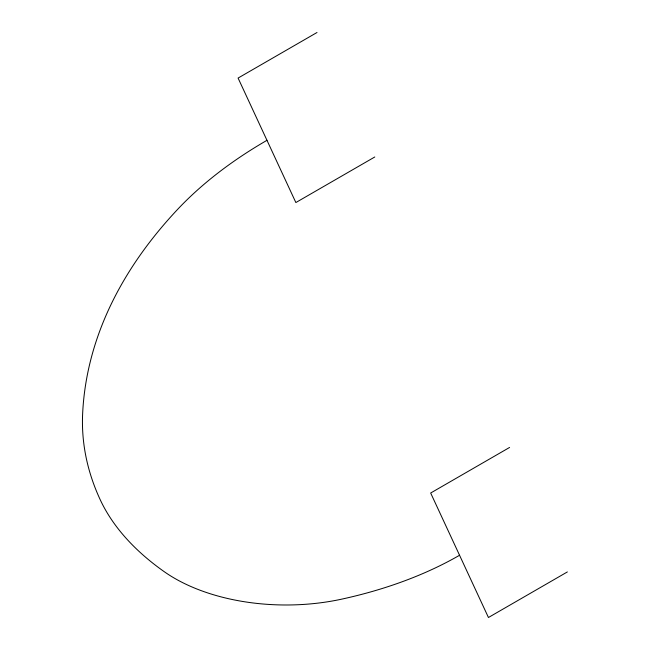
<?xml version="1.0" encoding="UTF-8"?>
<svg xmlns="http://www.w3.org/2000/svg" width="650" height="650" viewBox="0 0 650 650"><rect width="100%" height="100%" fill="white"/><g stroke="black" fill="none" stroke-linecap="round" stroke-linejoin="round"><path stroke-width="0.97" d="M317.005 32.5L238.087 78.065L295.856 202.548L374.782 156.983M509.584 447.452L430.666 493.017L488.442 617.5L567.361 571.935M266.971 140.311A520.683 300.617 0 0 0 177.344 209.666A786.614 454.147 0 0 0 82.639 413.725A520.683 300.617 0 0 0 100.189 499.663A332.459 191.945 0 0 0 164.206 571.667A157.657 91.024 0 0 0 341.754 599.137A332.459 191.945 0 0 0 459.55 555.254"/></g></svg>
